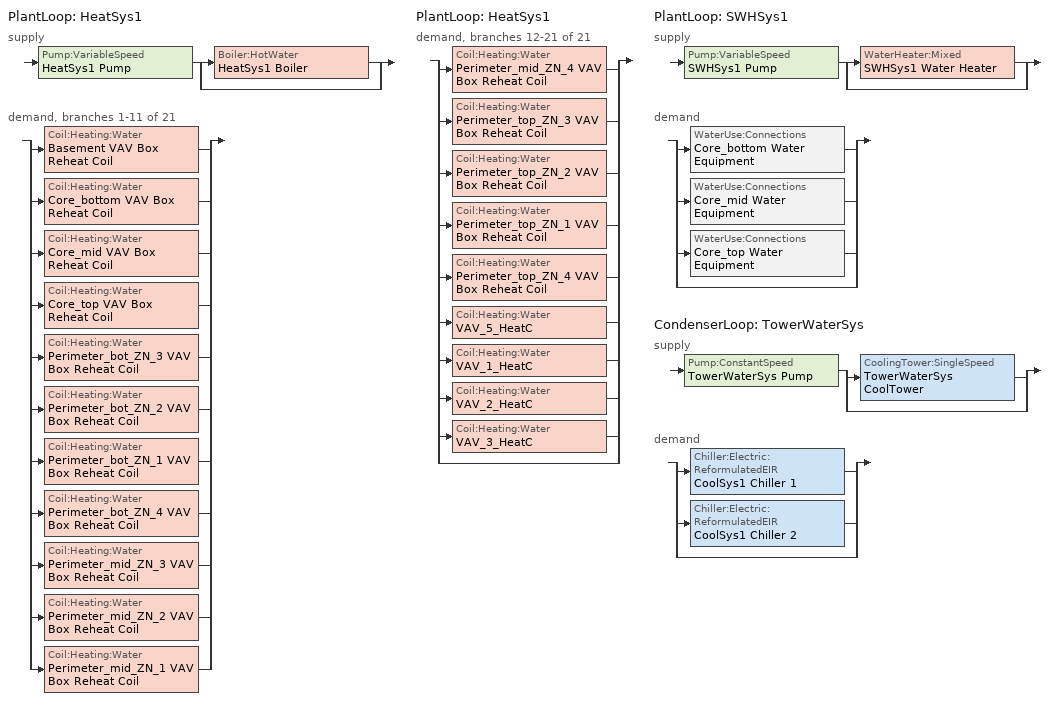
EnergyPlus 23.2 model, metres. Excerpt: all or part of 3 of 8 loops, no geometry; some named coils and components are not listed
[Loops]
PlantLoop 'HeatSys1'
 supply: Pump:VariableSpeed 'HeatSys1 Pump' > split
  | Boiler:HotWater 'HeatSys1 Boiler'
  | bypass
 demand, branches 1-11 of 21: split
  | Coil:Heating:Water 'Basement VAV Box Reheat Coil'
  | Coil:Heating:Water 'Core_bottom VAV Box Reheat Coil'
  | Coil:Heating:Water 'Core_mid VAV Box Reheat Coil'
  | Coil:Heating:Water 'Core_top VAV Box Reheat Coil'
  | Coil:Heating:Water 'Perimeter_bot_ZN_3 VAV Box Reheat Coil'
  | Coil:Heating:Water 'Perimeter_bot_ZN_2 VAV Box Reheat Coil'
  | Coil:Heating:Water 'Perimeter_bot_ZN_1 VAV Box Reheat Coil'
  | Coil:Heating:Water 'Perimeter_bot_ZN_4 VAV Box Reheat Coil'
  | Coil:Heating:Water 'Perimeter_mid_ZN_3 VAV Box Reheat Coil'
  | Coil:Heating:Water 'Perimeter_mid_ZN_2 VAV Box Reheat Coil'
  | Coil:Heating:Water 'Perimeter_mid_ZN_1 VAV Box Reheat Coil'
PlantLoop 'HeatSys1'
 demand, branches 12-21 of 21: split
  | Coil:Heating:Water 'Perimeter_mid_ZN_4 VAV Box Reheat Coil'
  | Coil:Heating:Water 'Perimeter_top_ZN_3 VAV Box Reheat Coil'
  | Coil:Heating:Water 'Perimeter_top_ZN_2 VAV Box Reheat Coil'
  | Coil:Heating:Water 'Perimeter_top_ZN_1 VAV Box Reheat Coil'
  | Coil:Heating:Water 'Perimeter_top_ZN_4 VAV Box Reheat Coil'
  | Coil:Heating:Water 'VAV_5_HeatC'
  | Coil:Heating:Water 'VAV_1_HeatC'
  | Coil:Heating:Water 'VAV_2_HeatC'
  | Coil:Heating:Water 'VAV_3_HeatC'
  | bypass
PlantLoop 'SWHSys1'
 supply: Pump:VariableSpeed 'SWHSys1 Pump' > split
  | WaterHeater:Mixed 'SWHSys1 Water Heater'
  | bypass
 demand: split
  | WaterUse:Connections 'Core_bottom Water Equipment'
  | WaterUse:Connections 'Core_mid Water Equipment'
  | WaterUse:Connections 'Core_top Water Equipment'
  | bypass
CondenserLoop 'TowerWaterSys'
 supply: Pump:ConstantSpeed 'TowerWaterSys Pump' > split
  | CoolingTower:SingleSpeed 'TowerWaterSys CoolTower'
  | bypass
 demand: split
  | Chiller:Electric:ReformulatedEIR 'CoolSys1 Chiller 1'
  | Chiller:Electric:ReformulatedEIR 'CoolSys1 Chiller 2'
  | bypass
[Boiler:HotWater]
HeatSys1 Boiler: Boiler flow mode=LeavingSetpointModulated; Design water flow rate=Autosize; Efficiency curve temperature evaluation variable=LeavingBoiler; Fuel type=NaturalGas; Maximum part load ratio=1.2; Minimum part load ratio=0; Nominal capacity=Autosize; Nominal thermal efficiency=0.78; On cycle parasitic electric load=0; Optimum part load ratio=1; Sizing factor=1; Water outlet upper temperature limit=95
[Coil:Heating:Water] Availability schedule=ALWAYS_ON; Maximum water flow rate=Autosize; Performance input method=UFactorTimesAreaAndDesignWaterFlowRate; Rated capacity=Autosize; Rated inlet air temperature=16.6; Rated inlet water temperature=82.2; Rated outlet air temperature=32.2; Rated outlet water temperature=71.1; U factor times area value=Autosize
Basement VAV Box Reheat Coil; Core_bottom VAV Box Reheat Coil; Core_mid VAV Box Reheat Coil; Core_top VAV Box Reheat Coil; Perimeter_bot_ZN_1 VAV Box Reheat Coil; Perimeter_bot_ZN_2 VAV Box Reheat Coil; Perimeter_bot_ZN_3 VAV Box Reheat Coil; Perimeter_bot_ZN_4 VAV Box Reheat Coil; Perimeter_mid_ZN_1 VAV Box Reheat Coil; Perimeter_mid_ZN_2 VAV Box Reheat Coil; Perimeter_mid_ZN_3 VAV Box Reheat Coil; Perimeter_mid_ZN_4 VAV Box Reheat Coil; Perimeter_top_ZN_1 VAV Box Reheat Coil; Perimeter_top_ZN_2 VAV Box Reheat Coil; Perimeter_top_ZN_3 VAV Box Reheat Coil; Perimeter_top_ZN_4 VAV Box Reheat Coil
[CondenserEquipmentOperationSchemes]
TowerWaterSys Loop Operation Scheme List: Control scheme 1=TowerWaterSys Operation Scheme; Control scheme 1 schedule=ALWAYS_ON
[CondenserLoop]
TowerWaterSys: Condenser equipment operation scheme=TowerWaterSys Loop Operation Scheme List; Condenser loop volume=Autocalculate; Fluid type=Water; Load distribution scheme=SequentialLoad; Maximum loop flow rate=Autosize; Maximum loop temperature=80; Minimum loop flow rate=0; Minimum loop temperature=5
[CoolingTower:SingleSpeed]
TowerWaterSys CoolTower: Blowdown calculation mode=ConcentrationRatio; Blowdown concentration ratio=3; Capacity control=FanCycling; Design air flow rate=Autosize; Design fan power=Autosize; Design u factor times area value=Autosize; Design water flow rate=Autosize; Drift loss percent=0.008; Evaporation loss mode=SaturatedExit; Free convection regime air flow rate=Autocalculate; Free convection regime u factor times area value=Autocalculate; Performance input method=UFactorTimesAreaAndDesignWaterFlowRate; Sizing factor=1
[EnergyManagementSystem:InternalVariable] Internal data type=Supply Side Current Demand Rate
Name | Internal data index key
HeatSys1_LoopDmnd | HeatSys1 Operation Scheme
TowerWaterSys_LoopDmnd | TowerWaterSys Operation Scheme
[EnergyManagementSystem:Program]
Heating_dispatch_Values: IF HeatSys1_LoopDmnd > 0.0; SET Boiler_Disptch = HeatSys1_LoopDmnd; ELSE; SET Boiler_Disptch = 0.0; ENDIF
Tower_dispatch_Values: IF TowerWaterSys_LoopDmnd < 0.0; SET Tower_Disptch = TowerWaterSys_LoopDmnd; ELSE; SET Tower_Disptch = 0.0; ENDIF
[EnergyManagementSystem:ProgramCallingManager]
Heating_dispatch: UserDefinedComponentModel; Heating_dispatch_Values
Tower_dispatch: UserDefinedComponentModel; Tower_dispatch_Values
[PlantEquipmentList]
SWHSys1 Equipment List: SWHSys1 Water Heater, WaterHeater:Mixed
[PlantEquipmentOperation:HeatingLoad]
SWHSys1 Operation Scheme: Load range 1 lower limit=0; Load range 1 upper limit=1e+15; Range 1 equipment list=SWHSys1 Equipment List
[PlantEquipmentOperation:UserDefined]
Name | Equipment 1 | Main model program calling manager
HeatSys1 Operation Scheme | HeatSys1 Boiler | Heating_dispatch
TowerWaterSys Operation Scheme | TowerWaterSys CoolTower | Tower_dispatch
[PlantEquipmentOperationSchemes] Control scheme 1 schedule=ALWAYS_ON
Name | Control scheme 1
HeatSys1 Loop Operation Scheme List | HeatSys1 Operation Scheme
SWHSys1 Loop Operation Scheme List | SWHSys1 Operation Scheme
[PlantLoop] Fluid type=Water; Load distribution scheme=Optimal; Maximum loop flow rate=Autosize; Minimum loop flow rate=0; Minimum loop temperature=10; Plant loop volume=Autocalculate
Name | Maximum loop temperature | Plant equipment operation scheme
HeatSys1 | 100 | HeatSys1 Loop Operation Scheme List
SWHSys1 | 60 | SWHSys1 Loop Operation Scheme List
[Pump:ConstantSpeed]
TowerWaterSys Pump: Design flow rate=Autosize; Design power consumption=Autosize; Design pump head=179352; Fraction of motor inefficiencies to fluid stream=0; Motor efficiency=0.87; Pump control type=Intermittent
[Pump:VariableSpeed] Design maximum flow rate=Autosize; Design minimum flow rate=0; Design power consumption=Autosize; Design pump head=179352; Fraction of motor inefficiencies to fluid stream=0; Pump control type=Intermittent; Coefficient 1 of the part load performance curve=0; Coefficient 2 of the part load performance curve=1; Coefficient 3 of the part load performance curve=0; Coefficient 4 of the part load performance curve=0
Name | Motor efficiency
HeatSys1 Pump | 0.875
SWHSys1 Pump | 0.85
[SetpointManager:FollowOutdoorAirTemperature]
MyCondenserControl: Control variable=Temperature; Maximum setpoint temperature=80; Minimum setpoint temperature=5; Offset temperature difference=0; Reference temperature type=OutdoorAirWetBulb; Setpoint node or nodelist=TowerWaterSys Supply Outlet Node
[SetpointManager:Scheduled] Control variable=Temperature
Name | Schedule | Setpoint node or nodelist
HeatSys1 Boiler Setpoint Manager | HW-Loop-Temp-Schedule | HeatSys1 Supply Equipment Outlet Node
HeatSys1 Loop Setpoint Manager | HW-Loop-Temp-Schedule | HeatSys1 Supply Outlet Node
SWHSys1 Loop Setpoint Manager | SWHSys1-Loop-Temp-Schedule | SWHSys1 Supply Outlet Node
[Sizing:Plant]
Name | Design loop exit temperature | Loop design temperature difference | Loop type
HeatSys1 | 82.2 | 11.1 | Heating
TowerWaterSys | 29.4 | 5.6 | Condenser
SWHSys1 | 60 | 5 | Heating
[WaterHeater:Mixed]
SWHSys1 Water Heater: Ambient temperature indicator=Schedule; Ambient temperature schedule=SWHSys1 Water Heater Ambient Temperature Schedule Name; Deadband temperature difference=2; Heater control type=Cycle; Heater fuel type=NaturalGas; Heater maximum capacity=845000; Heater thermal efficiency=0.8; Indirect water heating recovery time=1.5; Maximum temperature limit=82.2222; Off cycle loss coefficient to ambient temperature=6; Off cycle parasitic fuel consumption rate=20; Off cycle parasitic fuel type=NaturalGas; Off cycle parasitic heat fraction to tank=0.8; On cycle loss coefficient to ambient temperature=6; On cycle parasitic fuel type=NaturalGas; Setpoint temperature schedule=SWHSys1 Water Heater Setpoint Temperature Schedule Name; Source side design flow rate=Autosize; Source side effectiveness=1; Tank volume=0.7571; Use side design flow rate=Autosize; Use side effectiveness=1
[WaterUse:Connections]
Name | Water use equipment name 1
Core_bottom Water Equipment | Core_bottom Water Equipment
Core_mid Water Equipment | Core_mid Water Equipment
Core_top Water Equipment | Core_top Water Equipment
[WaterUse:Equipment] Flow rate fraction schedule=BLDG_SWH_SCH; Hot water supply temperature schedule=Water Equipment Hot Supply Temp Sched; Latent fraction schedule=Water Equipment Latent fract sched; Peak flow rate=2.24e-05; Sensible fraction schedule=Water Equipment Sensible fract sched; Target temperature schedule=Water Equipment Temp Sched
Name | Zone
Core_bottom Water Equipment | Core_bottom
Core_mid Water Equipment | Core_mid
Core_top Water Equipment | Core_top
[Schedule:Compact]
ALWAYS_ON: Through: 12/31, For: AllDays, Until: 24:00, 1
BLDG_SWH_SCH: Through: 12/31, For: Weekdays SummerDesignDay, Until: 05:00, 0.05, Until: 06:00, 0.08, Until: 07:00, 0.07, Until: 08:00, 0.19, Until: 09:00, 0.35, Until: 10:00, 0.38, Until: 11:00, 0.39, Until: 12:00, 0.47, Until: 13:00, 0.57, Until: 14:00, 0.54, Until: 15:00, 0.34, Until: 16:00, 0.33, Until: 17:00, 0.44, Until: 18:00, 0.26, Until: 19:00, 0.21, Until: 20:00, 0.15, Until: 21:00, 0.17, Until: 22:00, 0.08, Until: 24:00, 0.05, For: Saturday WinterDesignDay, Until: 05:00, 0.05, Until: 06:00, 0.08, Until: 07:00, 0.07, Until: 08:00, 0.11, Until: 09:00, 0.15, Until: 10:00, 0.21, Until: 11:00, 0.19, Until: 12:00, 0.23, Until: 13:00, 0.2, Until: 14:00, 0.19, Until: 15:00, 0.15, Until: 16:00, 0.13, Until: 17:00, 0.14, Until: 21:00, 0.07, Until: 22:00, 0.09, Until: 24:00, 0.05, For: AllOtherDays, Until: 05:00, 0.04, Until: 06:00, 0.07, Until: 11:00, 0.04, Until: 13:00, 0.06, Until: 14:00, 0.09, Until: 15:00, 0.06, Until: 21:00, 0.04, Until: 22:00, 0.07, Until: 24:00, 0.04
HW-Loop-Temp-Schedule: Through: 12/31, For: AllDays, Until: 24:00, 82.2
SWHSys1 Water Heater Ambient Temperature Schedule Name: Through: 12/31, For: AllDays, Until: 24:00, 22
SWHSys1 Water Heater Setpoint Temperature Schedule Name; SWHSys1-Loop-Temp-Schedule: Through: 12/31, For: AllDays, Until: 24:00, 60
Water Equipment Hot Supply Temp Sched; Water Equipment Temp Sched: Through: 12/31, For: AllDays, Until: 24:00, 43.3
Water Equipment Latent fract sched: Through: 12/31, For: AllDays, Until: 24:00, 0.05
Water Equipment Sensible fract sched: Through: 12/31, For: AllDays, Until: 24:00, 0.2
